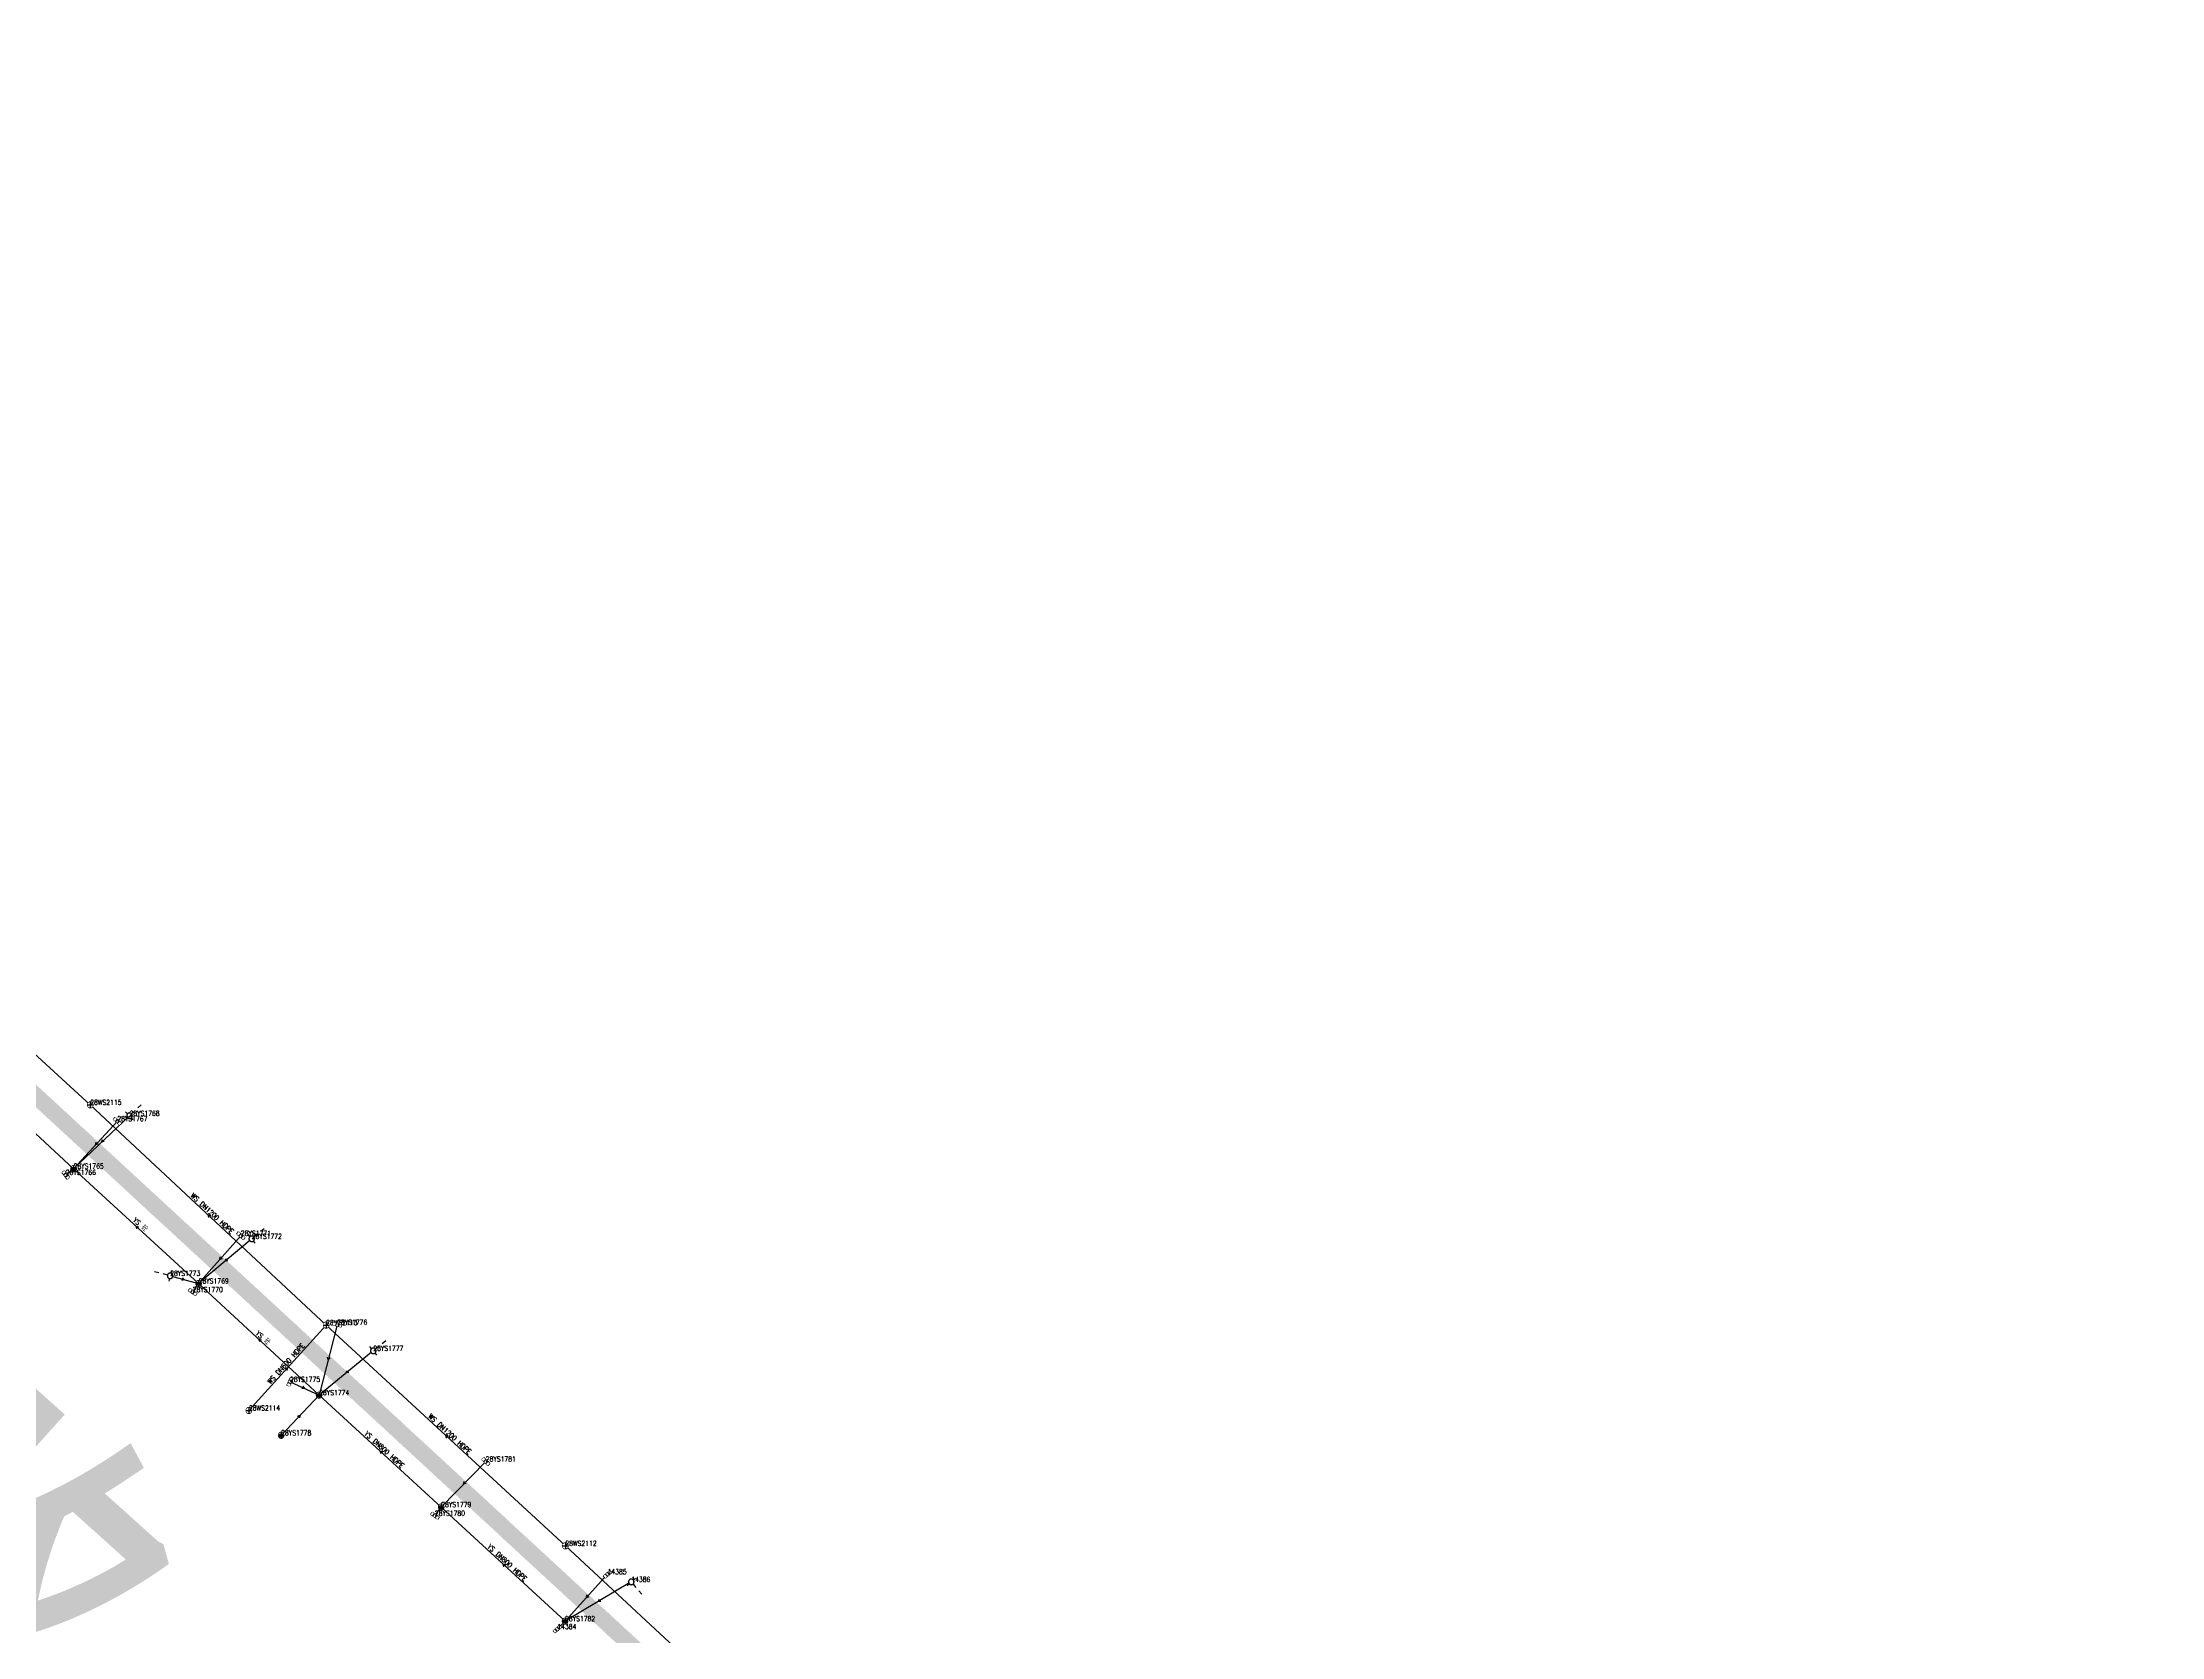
# Model space of a CAD drawing. Extents: x 78813 to 99477, y 2421021 to 2448125.
# Drawn here: x 86789.4 to 87170.3, y 2431771 to 2432057.6 of the extents above; entities that cross this region are included whole.
import ezdxf
from ezdxf.enums import TextEntityAlignment as Align

# ---------------------------------------------------------------- set-up
doc = ezdxf.new("R2010")
doc.units = 0
doc.set_wipeout_variables(frame=1)
doc.layers.get('0').update_dxf_attribs({"linetype": 'CONTINUOUS'})
for name, color, linetype in [('DX_WS', 16, 'CONTINUOUS'), ('DX_YS', 42, 'CONTINUOUS'), ('道路', 5, 'CONTINUOUS')]:
    doc.layers.add(name, color=color, linetype=linetype)
for name, color, linetype, true_color in [('WSLINE', 7, 'CONTINUOUS', 0x7f0000), ('YSANNEXE', 7, 'CONTINUOUS', 0xcc9900), ('YSLINE', 7, 'CONTINUOUS', 0xcc9900)]:
    doc.layers.add(name, color=color, linetype=linetype, true_color=true_color)
doc.layers.add('道路名称', color=7, linetype='CONTINUOUS', lineweight=0)
doc.styles.add('CcNameZT', font='txt.SHX', dxfattribs={"width": 0.8, "bigfont": 'HZTXT.SHX'})
doc.styles.get("Standard").update_dxf_attribs({"font": 'txt.shx', "bigfont": 'hztxt.shx'})
doc.styles.add('宋体0.7', font='', dxfattribs={"width": 0.7})
doc.styles.get('宋体0.7').set_extended_font_data('SimSun')

# ---------------------------------------------------------------- blocks, each defined once
blk = doc.blocks.new('PS污水井')
blk.add_lwpolyline([(1, 0), (1, 0.07), (0.99, 0.14), (0.98, 0.21), (0.96, 0.28), (0.94, 0.34), (0.91, 0.41), (0.88, 0.47), (0.85, 0.53), (0.81, 0.59), (0.77, 0.64), (0.72, 0.69), (0.67, 0.74), (0.62, 0.79), (0.56, 0.83), (0.5, 0.87), (0.44, 0.9), (0.37, 0.93), (0.31, 0.95), (0.24, 0.97), (0.17, 0.98), (0.1, 0.99), (0.03, 1), (-0.03, 1), (-0.1, 0.99), (-0.17, 0.98), (-0.24, 0.97), (-0.31, 0.95), (-0.37, 0.93), (-0.44, 0.9), (-0.5, 0.87), (-0.56, 0.83), (-0.62, 0.79), (-0.67, 0.74), (-0.72, 0.69), (-0.77, 0.64), (-0.81, 0.59), (-0.85, 0.53), (-0.88, 0.47), (-0.91, 0.41), (-0.94, 0.34), (-0.96, 0.28), (-0.98, 0.21), (-0.99, 0.14), (-1, 0.07), (-1, 0), (-1, -0.07), (-0.99, -0.14), (-0.98, -0.21), (-0.96, -0.28), (-0.94, -0.34), (-0.91, -0.41), (-0.88, -0.47), (-0.85, -0.53), (-0.81, -0.59), (-0.77, -0.64), (-0.72, -0.69), (-0.67, -0.74), (-0.62, -0.79), (-0.56, -0.83), (-0.5, -0.87), (-0.44, -0.9), (-0.37, -0.93), (-0.31, -0.95), (-0.24, -0.97), (-0.17, -0.98), (-0.1, -0.99), (-0.03, -1), (0.03, -1), (0.1, -0.99), (0.17, -0.98), (0.24, -0.97), (0.31, -0.95), (0.37, -0.93), (0.44, -0.9), (0.5, -0.87), (0.56, -0.83), (0.62, -0.79), (0.67, -0.74), (0.72, -0.69), (0.77, -0.64), (0.81, -0.59), (0.85, -0.53), (0.88, -0.47), (0.91, -0.41), (0.94, -0.34), (0.96, -0.28), (0.98, -0.21), (0.99, -0.14), (1, 0)], close=True)
blk.add_wipeout([(1, 0), (1, 0.07), (0.99, 0.14), (0.98, 0.21), (0.96, 0.28), (0.94, 0.34), (0.91, 0.41), (0.88, 0.47), (0.85, 0.53), (0.81, 0.59), (0.77, 0.64), (0.72, 0.69), (0.67, 0.74), (0.62, 0.79), (0.56, 0.83), (0.5, 0.87), (0.44, 0.9), (0.37, 0.93), (0.31, 0.95), (0.24, 0.97), (0.17, 0.98), (0.1, 0.99), (0.03, 1), (-0.03, 1), (-0.1, 0.99), (-0.17, 0.98), (-0.24, 0.97), (-0.31, 0.95), (-0.37, 0.93), (-0.44, 0.9), (-0.5, 0.87), (-0.56, 0.83), (-0.62, 0.79), (-0.67, 0.74), (-0.72, 0.69), (-0.77, 0.64), (-0.81, 0.59), (-0.85, 0.53), (-0.88, 0.47), (-0.91, 0.41), (-0.94, 0.34), (-0.96, 0.28), (-0.98, 0.21), (-0.99, 0.14), (-1, 0.07), (-1, 0), (-1, -0.07), (-0.99, -0.14), (-0.98, -0.21), (-0.96, -0.28), (-0.94, -0.34), (-0.91, -0.41), (-0.88, -0.47), (-0.85, -0.53), (-0.81, -0.59), (-0.77, -0.64), (-0.72, -0.69), (-0.67, -0.74), (-0.62, -0.79), (-0.56, -0.83), (-0.5, -0.87), (-0.44, -0.9), (-0.37, -0.93), (-0.31, -0.95), (-0.24, -0.97), (-0.17, -0.98), (-0.1, -0.99), (-0.03, -1), (0.03, -1), (0.1, -0.99), (0.17, -0.98), (0.24, -0.97), (0.31, -0.95), (0.37, -0.93), (0.44, -0.9), (0.5, -0.87), (0.56, -0.83), (0.62, -0.79), (0.67, -0.74), (0.72, -0.69), (0.77, -0.64), (0.81, -0.59), (0.85, -0.53), (0.88, -0.47), (0.91, -0.41), (0.94, -0.34), (0.96, -0.28), (0.98, -0.21), (0.99, -0.14)])
for p, q in [((-1, 0), (0, 0)), ((0, 1), (0, 0)), ((0, 0), (0, -1)), ((0, 0), (1, 0))]:
    blk.add_line(p, q)
blk = doc.blocks.new('LX')
for p, q in [((-0.866, 0.5), (0, 0)), ((0, 0), (-0.866, -0.5))]:
    blk.add_line(p, q)
blk = doc.blocks.new('PS雨水井')
blk.add_lwpolyline([(1, 0), (1, 0.07), (0.99, 0.14), (0.98, 0.21), (0.96, 0.28), (0.94, 0.34), (0.91, 0.41), (0.88, 0.47), (0.85, 0.53), (0.81, 0.59), (0.77, 0.64), (0.72, 0.69), (0.67, 0.74), (0.62, 0.79), (0.56, 0.83), (0.5, 0.87), (0.44, 0.9), (0.37, 0.93), (0.31, 0.95), (0.24, 0.97), (0.17, 0.98), (0.1, 0.99), (0.03, 1), (-0.03, 1), (-0.1, 0.99), (-0.17, 0.98), (-0.24, 0.97), (-0.31, 0.95), (-0.37, 0.93), (-0.44, 0.9), (-0.5, 0.87), (-0.56, 0.83), (-0.62, 0.79), (-0.67, 0.74), (-0.72, 0.69), (-0.77, 0.64), (-0.81, 0.59), (-0.85, 0.53), (-0.88, 0.47), (-0.91, 0.41), (-0.94, 0.34), (-0.96, 0.28), (-0.98, 0.21), (-0.99, 0.14), (-1, 0.07), (-1, 0), (-1, -0.07), (-0.99, -0.14), (-0.98, -0.21), (-0.96, -0.28), (-0.94, -0.34), (-0.91, -0.41), (-0.88, -0.47), (-0.85, -0.53), (-0.81, -0.59), (-0.77, -0.64), (-0.72, -0.69), (-0.67, -0.74), (-0.62, -0.79), (-0.56, -0.83), (-0.5, -0.87), (-0.44, -0.9), (-0.37, -0.93), (-0.31, -0.95), (-0.24, -0.97), (-0.17, -0.98), (-0.1, -0.99), (-0.03, -1), (0.03, -1), (0.1, -0.99), (0.17, -0.98), (0.24, -0.97), (0.31, -0.95), (0.37, -0.93), (0.44, -0.9), (0.5, -0.87), (0.56, -0.83), (0.62, -0.79), (0.67, -0.74), (0.72, -0.69), (0.77, -0.64), (0.81, -0.59), (0.85, -0.53), (0.88, -0.47), (0.91, -0.41), (0.94, -0.34), (0.96, -0.28), (0.98, -0.21), (0.99, -0.14), (1, 0)], close=True)
blk.add_wipeout([(1, 0), (1, 0.07), (0.99, 0.14), (0.98, 0.21), (0.96, 0.28), (0.94, 0.34), (0.91, 0.41), (0.88, 0.47), (0.85, 0.53), (0.81, 0.59), (0.77, 0.64), (0.72, 0.69), (0.67, 0.74), (0.62, 0.79), (0.56, 0.83), (0.5, 0.87), (0.44, 0.9), (0.37, 0.93), (0.31, 0.95), (0.24, 0.97), (0.17, 0.98), (0.1, 0.99), (0.03, 1), (-0.03, 1), (-0.1, 0.99), (-0.17, 0.98), (-0.24, 0.97), (-0.31, 0.95), (-0.37, 0.93), (-0.44, 0.9), (-0.5, 0.87), (-0.56, 0.83), (-0.62, 0.79), (-0.67, 0.74), (-0.72, 0.69), (-0.77, 0.64), (-0.81, 0.59), (-0.85, 0.53), (-0.88, 0.47), (-0.91, 0.41), (-0.94, 0.34), (-0.96, 0.28), (-0.98, 0.21), (-0.99, 0.14), (-1, 0.07), (-1, 0), (-1, -0.07), (-0.99, -0.14), (-0.98, -0.21), (-0.96, -0.28), (-0.94, -0.34), (-0.91, -0.41), (-0.88, -0.47), (-0.85, -0.53), (-0.81, -0.59), (-0.77, -0.64), (-0.72, -0.69), (-0.67, -0.74), (-0.62, -0.79), (-0.56, -0.83), (-0.5, -0.87), (-0.44, -0.9), (-0.37, -0.93), (-0.31, -0.95), (-0.24, -0.97), (-0.17, -0.98), (-0.1, -0.99), (-0.03, -1), (0.03, -1), (0.1, -0.99), (0.17, -0.98), (0.24, -0.97), (0.31, -0.95), (0.37, -0.93), (0.44, -0.9), (0.5, -0.87), (0.56, -0.83), (0.62, -0.79), (0.67, -0.74), (0.72, -0.69), (0.77, -0.64), (0.81, -0.59), (0.85, -0.53), (0.88, -0.47), (0.91, -0.41), (0.94, -0.34), (0.96, -0.28), (0.98, -0.21), (0.99, -0.14)])
for p, q in [((-1, 0), (0, 0)), ((-0.88, 0.48), (0, 0.47)), ((0, 1), (0, 0)), ((0, 0.47), (0.88, 0.47)), ((0, 0), (0, -1)), ((0, 0), (1, 0)), ((-0.88, -0.48), (0, -0.48)), ((0, -0.48), (0.88, -0.48))]:
    blk.add_line(p, q)
blk = doc.blocks.new('PS预留口')
blk.add_lwpolyline([(4.2, 0), (5.8, 0)])
blk.add_wipeout([(1, 0), (1, 0.07), (0.99, 0.14), (0.98, 0.21), (0.96, 0.28), (0.94, 0.34), (0.91, 0.41), (0.88, 0.47), (0.85, 0.53), (0.81, 0.59), (0.77, 0.64), (0.72, 0.69), (0.67, 0.74), (0.62, 0.79), (0.56, 0.83), (0.5, 0.87), (0.44, 0.9), (0.37, 0.93), (0.31, 0.95), (0.24, 0.97), (0.17, 0.98), (0.1, 0.99), (0.03, 1), (-0.03, 1), (-0.1, 0.99), (-0.17, 0.98), (-0.24, 0.97), (-0.31, 0.95), (-0.37, 0.93), (-0.44, 0.9), (-0.5, 0.87), (-0.56, 0.83), (-0.62, 0.79), (-0.67, 0.74), (-0.72, 0.69), (-0.77, 0.64), (-0.81, 0.59), (-0.85, 0.53), (-0.88, 0.47), (-0.91, 0.41), (-0.94, 0.34), (-0.96, 0.28), (-0.98, 0.21), (-0.99, 0.14), (-1, 0.07), (-1, 0), (-1, -0.07), (-0.99, -0.14), (-0.98, -0.21), (-0.96, -0.28), (-0.94, -0.34), (-0.91, -0.41), (-0.88, -0.47), (-0.85, -0.53), (-0.81, -0.59), (-0.77, -0.64), (-0.72, -0.69), (-0.67, -0.74), (-0.62, -0.79), (-0.56, -0.83), (-0.5, -0.87), (-0.44, -0.9), (-0.37, -0.93), (-0.31, -0.95), (-0.24, -0.97), (-0.17, -0.98), (-0.1, -0.99), (-0.03, -1), (0.03, -1), (0.1, -0.99), (0.17, -0.98), (0.24, -0.97), (0.31, -0.95), (0.37, -0.93), (0.44, -0.9), (0.5, -0.87), (0.56, -0.83), (0.62, -0.79), (0.67, -0.74), (0.72, -0.69), (0.77, -0.64), (0.81, -0.59), (0.85, -0.53), (0.88, -0.47), (0.91, -0.41), (0.94, -0.34), (0.96, -0.28), (0.98, -0.21), (0.99, -0.14)])
blk.add_line((1, 0), (2.6, 0))
blk.add_lwpolyline([(1, 0), (1, 0.07), (0.99, 0.14), (0.98, 0.21), (0.96, 0.28), (0.94, 0.34), (0.91, 0.41), (0.88, 0.47), (0.85, 0.53), (0.81, 0.59), (0.77, 0.64), (0.72, 0.69), (0.67, 0.74), (0.62, 0.79), (0.56, 0.83), (0.5, 0.87), (0.44, 0.9), (0.37, 0.93), (0.31, 0.95), (0.24, 0.97), (0.17, 0.98), (0.1, 0.99), (0.03, 1), (-0.03, 1), (-0.1, 0.99), (-0.17, 0.98), (-0.24, 0.97), (-0.31, 0.95), (-0.37, 0.93), (-0.44, 0.9), (-0.5, 0.87), (-0.56, 0.83), (-0.62, 0.79), (-0.67, 0.74), (-0.72, 0.69), (-0.77, 0.64), (-0.81, 0.59), (-0.85, 0.53), (-0.88, 0.47), (-0.91, 0.41), (-0.94, 0.34), (-0.96, 0.28), (-0.98, 0.21), (-0.99, 0.14), (-1, 0.07), (-1, 0), (-1, -0.07), (-0.99, -0.14), (-0.98, -0.21), (-0.96, -0.28), (-0.94, -0.34), (-0.91, -0.41), (-0.88, -0.47), (-0.85, -0.53), (-0.81, -0.59), (-0.77, -0.64), (-0.72, -0.69), (-0.67, -0.74), (-0.62, -0.79), (-0.56, -0.83), (-0.5, -0.87), (-0.44, -0.9), (-0.37, -0.93), (-0.31, -0.95), (-0.24, -0.97), (-0.17, -0.98), (-0.1, -0.99), (-0.03, -1), (0.03, -1), (0.1, -0.99), (0.17, -0.98), (0.24, -0.97), (0.31, -0.95), (0.37, -0.93), (0.44, -0.9), (0.5, -0.87), (0.56, -0.83), (0.62, -0.79), (0.67, -0.74), (0.72, -0.69), (0.77, -0.64), (0.81, -0.59), (0.85, -0.53), (0.88, -0.47), (0.91, -0.41), (0.94, -0.34), (0.96, -0.28), (0.98, -0.21), (0.99, -0.14), (1, 0)], close=True)
for points in [[(0, 1), (0, 2)], [(0, -2), (0, -1)]]:
    blk.add_lwpolyline(points)
blk = doc.blocks.new('PS雨篦')
blk.add_lwpolyline([(-1.5, 0.5), (0, 0.5), (1.5, 0.5), (1.5, -0.5), (0, -0.5), (-1.5, -0.5)], close=True)
blk.add_wipeout([(-1.5, 0.5), (0, 0.5), (1.5, 0.5), (1.5, -0.5), (0, -0.5), (-1.5, -0.5)])
for p, q in [((-0.51, -0.5), (-0.51, 0.5)), ((0.49, -0.5), (0.49, 0.5))]:
    blk.add_line(p, q)
blk = doc.blocks.new('测量点')
h = blk.add_hatch(color=256)
edge = h.paths.add_edge_path()
edge.add_arc((0, 0), 0.5, 0, 360)
blk.add_circle((0, 0), 0.5)

msp = doc.modelspace()

# ---------------------------------------------------------------- linework, layer by layer
at = {"layer": 'WSLINE'}
for p, q in [((86797.96, 2431866.57), (86752.45, 2431908.19)), ((86840.36, 2431826.99), (86797.96, 2431866.57)), ((86826.48, 2431811.63), (86840.36, 2431826.99)), ((86883.37, 2431787.29), (86840.36, 2431826.99)), ((86927.92, 2431746), (86883.37, 2431787.29))]:
    msp.add_line(p, q, dxfattribs=at)
at = {"layer": 'YSLINE'}
for p, q in [((86772.95, 2431875.46), (86794.97, 2431855.1)), ((86802.83, 2431863.62), (86794.97, 2431855.1)), ((86793.56, 2431853.98), (86794.97, 2431855.1)), ((86794.97, 2431855.1), (86817.44, 2431834.45)), ((86825.03, 2431843.05), (86817.44, 2431834.45)), ((86826.99, 2431842.49), (86817.44, 2431834.45)), ((86812.32, 2431835.83), (86817.44, 2431834.45)), ((86816.37, 2431832.92), (86817.44, 2431834.45)), ((86848.84, 2431822.35), (86839.1, 2431814.39)), ((86833.87, 2431816.78), (86839.1, 2431814.39)), ((86832.27, 2431807.16), (86839.1, 2431814.39)), ((86839.1, 2431814.39), (86861.05, 2431794.27)), ((86869.05, 2431802.46), (86861.05, 2431794.27)), ((86859.91, 2431792.71), (86861.05, 2431794.27)), ((86890.96, 2431782.18), (86883.31, 2431773.75)), ((86895.22, 2431780.81), (86883.31, 2431773.75)), ((86881.92, 2431772.33), (86883.31, 2431773.75))]:
    msp.add_line(p, q, dxfattribs=at)

# ---------------------------------------------------------------- block references
at = {"layer": 'DX_WS', "yscale": 0.5, "zscale": 0.5}
for p, xscale, rotation in [((86819.16, 2431846.78), 0.5000000000109518, 136.9369130337061), ((86833.42, 2431819.31), 0.5000000000436156, 48.12845479608112), ((86861.86, 2431807.14), 0.500000000145689, 137.509870812667)]:
    msp.add_blockref('LX', p, dxfattribs=dict(at, xscale=xscale, rotation=rotation))
at = {"layer": 'DX_YS', "xscale": 0.5, "yscale": 0.5, "zscale": 0.5}
for p in [(86890.96, 2431782.18, 2.67), (86895.22, 2431780.81, 2.51)]:
    msp.add_blockref('测量点', p, dxfattribs=at)
at = {"layer": 'YSANNEXE', "yscale": 0.5, "zscale": 0.5}
for p, xscale, rotation in [((86798.9, 2431859.36), 0.5000000000745004, 227.4642446757911), ((86799.99, 2431859.86), 0.4999999999186057, 223.453540091652), ((86806.21, 2431844.77), 0.5000000001235999, 137.4186154166185), ((86821.23, 2431838.75), 0.50000000014632, 228.6101602728715), ((86822.21, 2431838.47), 0.4999999999623967, 220.015793325307), ((86828.27, 2431824.42), 0.5000000001235999, 137.4186154166185), ((86840.72, 2431820.72), 0.500000000005505, 255.5391766283558), ((86843.97, 2431818.37), 0.500000000011632, 219.4428355378872), ((86835.69, 2431810.77), 0.5000000000947901, 46.40958141678438), ((86850.08, 2431804.33), 0.5000000001235999, 137.4186154166185), ((86865.05, 2431798.36), 0.5000000000623607, 225.7453712877373), ((86872.18, 2431784.01), 0.5000000001235999, 137.4186154166185), ((86887.14, 2431777.97), 0.5000000000236343, 228.0372024639738), ((86889.26, 2431777.28), 0.4999999999064488, 210.8484685914648)]:
    msp.add_blockref('LX', p, dxfattribs=dict(at, xscale=xscale, rotation=rotation))

# ---------------------------------------------------------------- texts
at = {"layer": 'DX_WS', "style": 'CcNameZT', "width": 0.8}
for s, rotation, p in [(' WS DN1200 HDPE', 316.9744, (86819.33, 2431846.96, -2.03)), (' WS DN600 HDPE', 47.903, (86833.24, 2431819.48, -1.1)), (' WS DN1200 HDPE', 317.2877, (86862.03, 2431807.33, -1.95))]:
    msp.add_text(s, height=0.9, rotation=rotation, dxfattribs=at).set_placement(p, align=Align.CENTER)
at = {"layer": 'DX_YS', "style": 'CcNameZT', "width": 0.8}
for s, rotation, p in [(' YS 砼', 317.4198, (86806.38, 2431844.96, 0.05)), (' YS 砼', 317.1974, (86828.44, 2431824.6, 0.07)), (' YS DN800 HDPE', 317.4879, (86850.25, 2431804.51, 0.11)), (' YS DN800 HDPE', 317.3282, (86872.35, 2431784.19, 0.11))]:
    msp.add_text(s, height=0.9, rotation=rotation, dxfattribs=at).set_placement(p, align=Align.CENTER)

# ---------------------------------------------------------------- next in the draw order: block references
at = {"layer": 'DX_WS', "xscale": 0.5, "yscale": 0.5, "zscale": 0.5}
for p in [(86797.96, 2431866.57, -2.15), (86840.36, 2431826.99, -2.03), (86826.48, 2431811.63, -1.1), (86883.37, 2431787.29, -1.95)]:
    msp.add_blockref('PS污水井', p, dxfattribs=at)
at = {"layer": 'DX_YS', "yscale": 0.5, "zscale": 0.5}
for name, p, xscale, rotation in [('PS雨篦', (86825.03, 2431843.05, 2.71), 0.5000000000865021, 138.5734699597662), ('PS预留口', (86812.32, 2431835.83, 2.41), 0.4999999999874432, 164.9712109054403), ('PS预留口', (86848.84, 2431822.35, 2.77), 0.4999999999096556, 39.26858099233794), ('PS雨篦', (86869.05, 2431802.46, 2.8), 0.4999999998868331, 135.6936024961677), ('PS雨篦', (86890.96, 2431782.18, 2.67), 0.499999999857888, 40.16648119226884), ('PS预留口', (86895.22, 2431780.81, 2.51), 0.5000000000431609, 310.1664812070808)]:
    msp.add_blockref(name, p, dxfattribs=dict(at, xscale=xscale, rotation=rotation))
at = {"layer": 'DX_YS', "xscale": 0.5, "yscale": 0.5, "zscale": 0.5}
msp.add_blockref('PS雨水井', (86832.27, 2431807.16, 0.24), dxfattribs=at)

# ---------------------------------------------------------------- next in the draw order: linework, layer by layer
at = {"layer": 'YSLINE'}
for p, q in [((86805.01, 2431864.61), (86794.97, 2431855.1)), ((86817.44, 2431834.45), (86839.1, 2431814.39)), ((86842.34, 2431827.05), (86839.1, 2431814.39)), ((86861.05, 2431794.27), (86883.31, 2431773.75))]:
    msp.add_line(p, q, dxfattribs=at)

# ---------------------------------------------------------------- next in the draw order: block references
at = {"layer": 'DX_YS', "xscale": 0.4999999998771658, "yscale": 0.5, "zscale": 0.5, "rotation": 40.10478912181579}
msp.add_blockref('PS预留口', (86826.99, 2431842.49, 2.1), dxfattribs=at)

# ---------------------------------------------------------------- next in the draw order: texts
at = {"layer": 'DX_WS', "style": 'CcNameZT', "width": 0.8}
for s, p in [('28WS2115', (86797.96, 2431866.57, -2.15)), ('28WS2113', (86840.36, 2431826.99, -2.03)), ('28WS2114', (86826.48, 2431811.63, -1.1)), ('28WS2112', (86883.37, 2431787.29, -1.95))]:
    msp.add_text(s, height=0.9, dxfattribs=at).set_placement(p)
at = {"layer": 'DX_YS', "width": 0.8}
for s, p in [('28YS1777', (86848.84, 2431822.35, 2.77)), ('28YS1778', (86832.27, 2431807.16, 0.24)), ('28YS1781', (86869.05, 2431802.46, 2.8)), ('14385', (86890.96, 2431782.18, 2.67)), ('14386', (86895.22, 2431780.81, 2.51))]:
    msp.add_text(s, height=0.9, dxfattribs=at).set_placement(p)

# ---------------------------------------------------------------- next in the draw order: block references
at = {"layer": 'DX_YS', "yscale": 0.5, "zscale": 0.5}
for name, p, xscale, rotation in [('PS预留口', (86805.01, 2431864.61, 2.51), 0.5000000001335752, 43.46782850919216), ('PS雨篦', (86842.34, 2431827.05, 2.59), 0.4999999999514827, 165.6426679418585), ('PS雨篦', (86833.87, 2431816.78, 2.74), 0.5000000001590067, 245.46699988277)]:
    msp.add_blockref(name, p, dxfattribs=dict(at, xscale=xscale, rotation=rotation))
at = {"layer": 'DX_YS', "xscale": 0.5, "yscale": 0.5, "zscale": 0.5}
for p in [(86794.97, 2431855.1, -0.07), (86817.44, 2431834.45, 0.05), (86839.1, 2431814.39, 0.07), (86861.05, 2431794.27, 0.11), (86883.31, 2431773.75, 0.23)]:
    msp.add_blockref('PS雨水井', p, dxfattribs=at)

# ---------------------------------------------------------------- next in the draw order: texts
at = {"layer": 'DX_YS', "width": 0.8}
for s, p in [('28YS1771', (86825.03, 2431843.05, 2.71)), ('28YS1772', (86826.99, 2431842.49, 2.1))]:
    msp.add_text(s, height=0.9, dxfattribs=at).set_placement(p)

# ---------------------------------------------------------------- next in the draw order: block references
at = {"layer": 'DX_YS', "yscale": 0.5, "zscale": 0.5}
for p, xscale, rotation in [((86802.83, 2431863.62, 2.72), 0.4999999998763337, 137.3082175982577), ((86793.56, 2431853.98, 2.46), 0.4999999998545421, 308.2862104173057), ((86816.37, 2431832.92, 2.68), 0.5000000000245192, 324.98782563254), ((86859.91, 2431792.71, 2.58), 0.4999999999017155, 323.6570405300804)]:
    msp.add_blockref('PS雨篦', p, dxfattribs=dict(at, xscale=xscale, rotation=rotation))
at = {"layer": 'DX_YS', "xscale": 0.5, "yscale": 0.5, "zscale": 0.5}
msp.add_blockref('测量点', (86881.92, 2431772.33, 2.75), dxfattribs=at)
at = {"layer": 'YSANNEXE', "xscale": 0.5000000000452619, "yscale": 0.5, "zscale": 0.5, "rotation": 335.7532679340105}
msp.add_blockref('LX', (86836.49, 2431815.58), dxfattribs=at)

# ---------------------------------------------------------------- next in the draw order: texts
at = {"layer": 'DX_YS', "width": 0.8}
for s, p in [('28YS1773', (86812.32, 2431835.83, 2.41)), ('28YS1776', (86842.34, 2431827.05, 2.59)), ('28YS1775', (86833.87, 2431816.78, 2.74)), ('28YS1774', (86839.1, 2431814.39, 0.07))]:
    msp.add_text(s, height=0.9, dxfattribs=at).set_placement(p)

# ---------------------------------------------------------------- next in the draw order: block references
at = {"layer": 'DX_YS', "xscale": 0.499999999857888, "yscale": 0.5, "zscale": 0.5, "rotation": 40.16648119226884}
msp.add_blockref('PS雨篦', (86881.92, 2431772.33, 2.75), dxfattribs=at)
at = {"layer": 'YSANNEXE', "xscale": 0.4999999999589027, "yscale": 0.5, "zscale": 0.5, "rotation": 344.9205926882557}
msp.add_blockref('LX', (86814.88, 2431835.14), dxfattribs=at)

# ---------------------------------------------------------------- next in the draw order: texts
at = {"layer": 'DX_YS', "width": 0.8}
for s, p in [('28YS1768', (86805.01, 2431864.61, 2.51)), ('28YS1767', (86802.83, 2431863.62, 2.72)), ('28YS1766', (86793.56, 2431853.98, 2.46)), ('28YS1765', (86794.97, 2431855.1, -0.07)), ('28YS1769', (86817.44, 2431834.45, 0.05)), ('28YS1770', (86816.37, 2431832.92, 2.68)), ('28YS1780', (86859.91, 2431792.71, 2.58)), ('28YS1779', (86861.05, 2431794.27, 0.11))]:
    msp.add_text(s, height=0.9, dxfattribs=at).set_placement(p)
at = {"layer": '道路名称', "linetype": 'Continuous', "style": '宋体0.7', "width": 0.7}
msp.add_text('平  湾  二  路', height=70, rotation=318.0216, dxfattribs=at).set_placement((86424.11, 2432040.64))

# ---------------------------------------------------------------- next in the draw order: linework, layer by layer
at = {"layer": '道路', "const_width": 3, "flags": 128}
msp.add_lwpolyline([(86005.83, 2432590.51), (88029.98, 2430721.7)], dxfattribs=at)

# ---------------------------------------------------------------- next in the draw order: texts
at = {"layer": 'DX_YS', "width": 0.8}
for s, p in [('28YS1782', (86883.31, 2431773.75, 0.23)), ('14384', (86881.92, 2431772.33, 2.75))]:
    msp.add_text(s, height=0.9, dxfattribs=at).set_placement(p)

doc.saveas('drawing.dxf')
